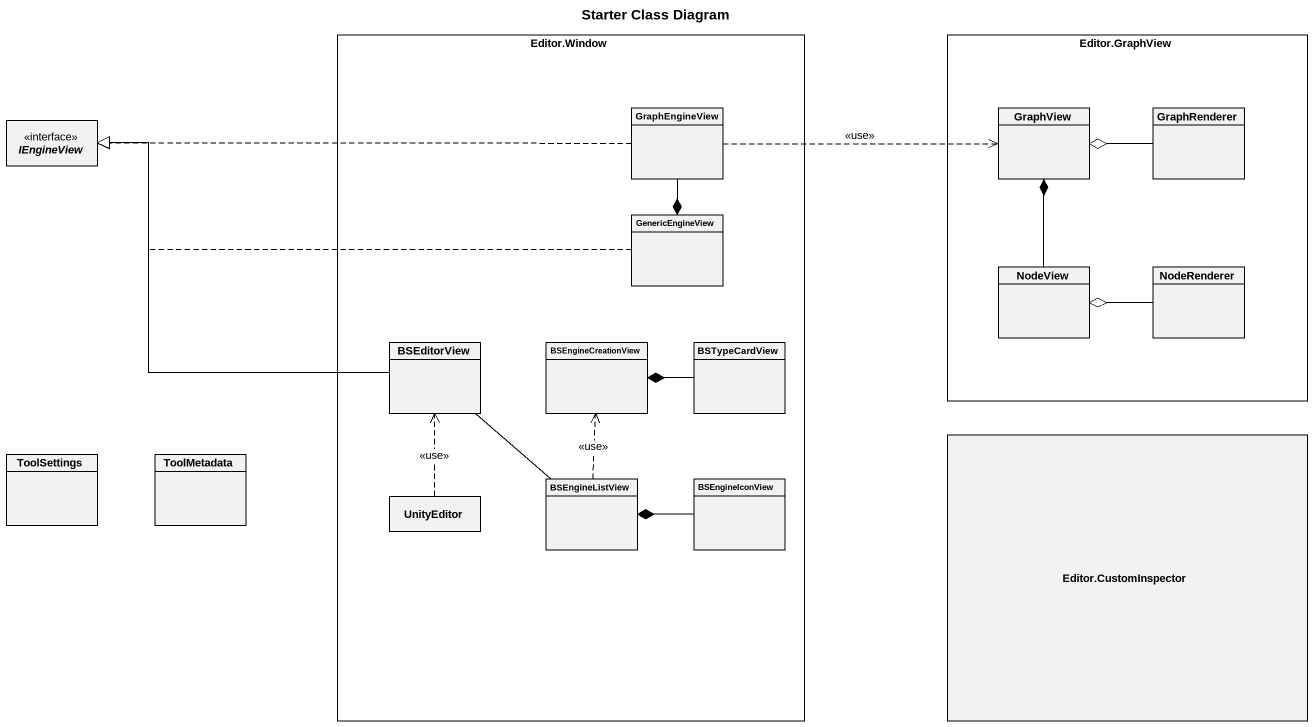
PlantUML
@startuml
title Starter Class Diagram
allowmixing
hide circle
hide empty members
rectangle "Editor.Window" as Editor_Window {
  class GraphEngineView
  class GenericEngineView
  class BSEditorView
  class BSEngineCreationView
  class BSTypeCardView
  class UnityEditor
  class BSEngineListView
  class BSEngineIconView
}
rectangle "Editor.GraphView" as Editor_GraphView {
  class GraphView
  class GraphRenderer
  class NodeView
  class NodeRenderer
}
interface IEngineView
class ToolSettings
class ToolMetadata
rectangle "Editor.CustomInspector" as Editor_CustomInspector
GraphEngineView .left.|> IEngineView
GraphEngineView .right.> GraphView : <<use>>
GraphEngineView --* GenericEngineView
GraphRenderer -left-o GraphView
GenericEngineView .left.|> IEngineView
NodeView -up-* GraphView
NodeRenderer -left-o NodeView
BSEditorView -up- IEngineView
BSEditorView -- BSEngineListView
BSTypeCardView -left-* BSEngineCreationView
UnityEditor .up.> BSEditorView : <<use>>
BSEngineListView .up.> BSEngineCreationView : <<use>>
BSEngineIconView -left-* BSEngineListView
@enduml
